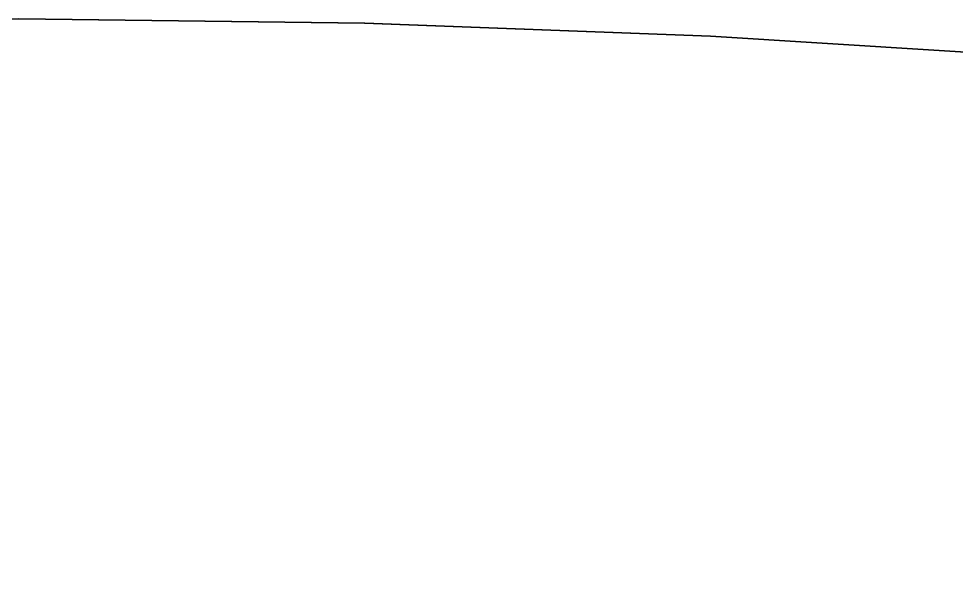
# Model space of a CAD drawing. Header units: feet. Extents: x 1888 to 2477, y 2252 to 2616.
# Drawn here: x 2181.76 to 2193.97, y 2342.86 to 2350.12 of the extents above; entities that cross this region are included whole.
import ezdxf

# ---------------------------------------------------------------- set-up
doc = ezdxf.new("R2010")
doc.units = ezdxf.units.FT
doc.layers.add('TABLE-TOPVEN', color=6, linetype='Continuous')

# ---------------------------------------------------------------- blocks, each defined once
blk = doc.blocks.new('table')
at = {"layer": 'TABLE-TOPVEN', "invisible_edges": 15}
for points in [[(-39.709, 32.901, 27.324), (-10.926, 32.96, 27.324), (-10.926, -8.92, 27.324), (-39.702, -8.86, 27.324)], [(-10.926, 32.96, 27.324), (-6.143, 32.901, 27.324), (-6.143, -8.86, 27.324), (-10.926, -8.92, 27.324)], [(-6.147, -8.86, 28.5), (-6.146, 32.901, 28.5), (-10.926, 32.96, 28.5), (-10.926, -8.92, 28.5)], [(-1.363, -8.681, 28.5), (-1.363, 32.722, 28.5), (-6.146, 32.901, 28.5), (-6.147, -8.86, 28.5)], [(-6.143, 32.901, 27.324), (-1.364, 32.721, 27.324), (-1.363, -8.681, 27.324), (-6.145, -8.86, 27.324)], [(3.411, -8.382, 27.324), (-1.363, -8.681, 27.324), (-1.364, 32.721, 27.324), (3.411, 32.423, 27.324)], [(3.411, -8.382, 28.5), (3.411, 32.423, 28.5), (-1.363, 32.722, 28.5), (-1.363, -8.681, 28.5)]]:
    blk.add_3dface(points, dxfattribs=at)
at = {"layer": 'TABLE-TOPVEN'}
for points in [[(-10.926, 32.96, 28.5), (-10.926, 32.96, 27.324), (-39.709, 32.901, 27.324), (-39.709, 32.901, 28.5)], [(-6.146, 32.901, 28.5), (-6.143, 32.901, 27.324), (-10.926, 32.96, 27.324), (-10.926, 32.96, 28.5)], [(-1.363, 32.722, 28.5), (-1.364, 32.721, 27.324), (-6.143, 32.901, 27.324), (-6.146, 32.901, 28.5)], [(3.411, 32.423, 28.5), (3.411, 32.423, 27.324), (-1.364, 32.721, 27.324), (-1.363, 32.722, 28.5)]]:
    blk.add_3dface(points, dxfattribs=at)

msp = doc.modelspace()

# ---------------------------------------------------------------- block references
at = {"xscale": 0.9419495636793325, "yscale": 0.9419495636793325, "zscale": 0.9419495636793325}
msp.add_blockref('table', (2192.054, 2319.075, -0.761), dxfattribs=at)

doc.saveas('drawing.dxf')
